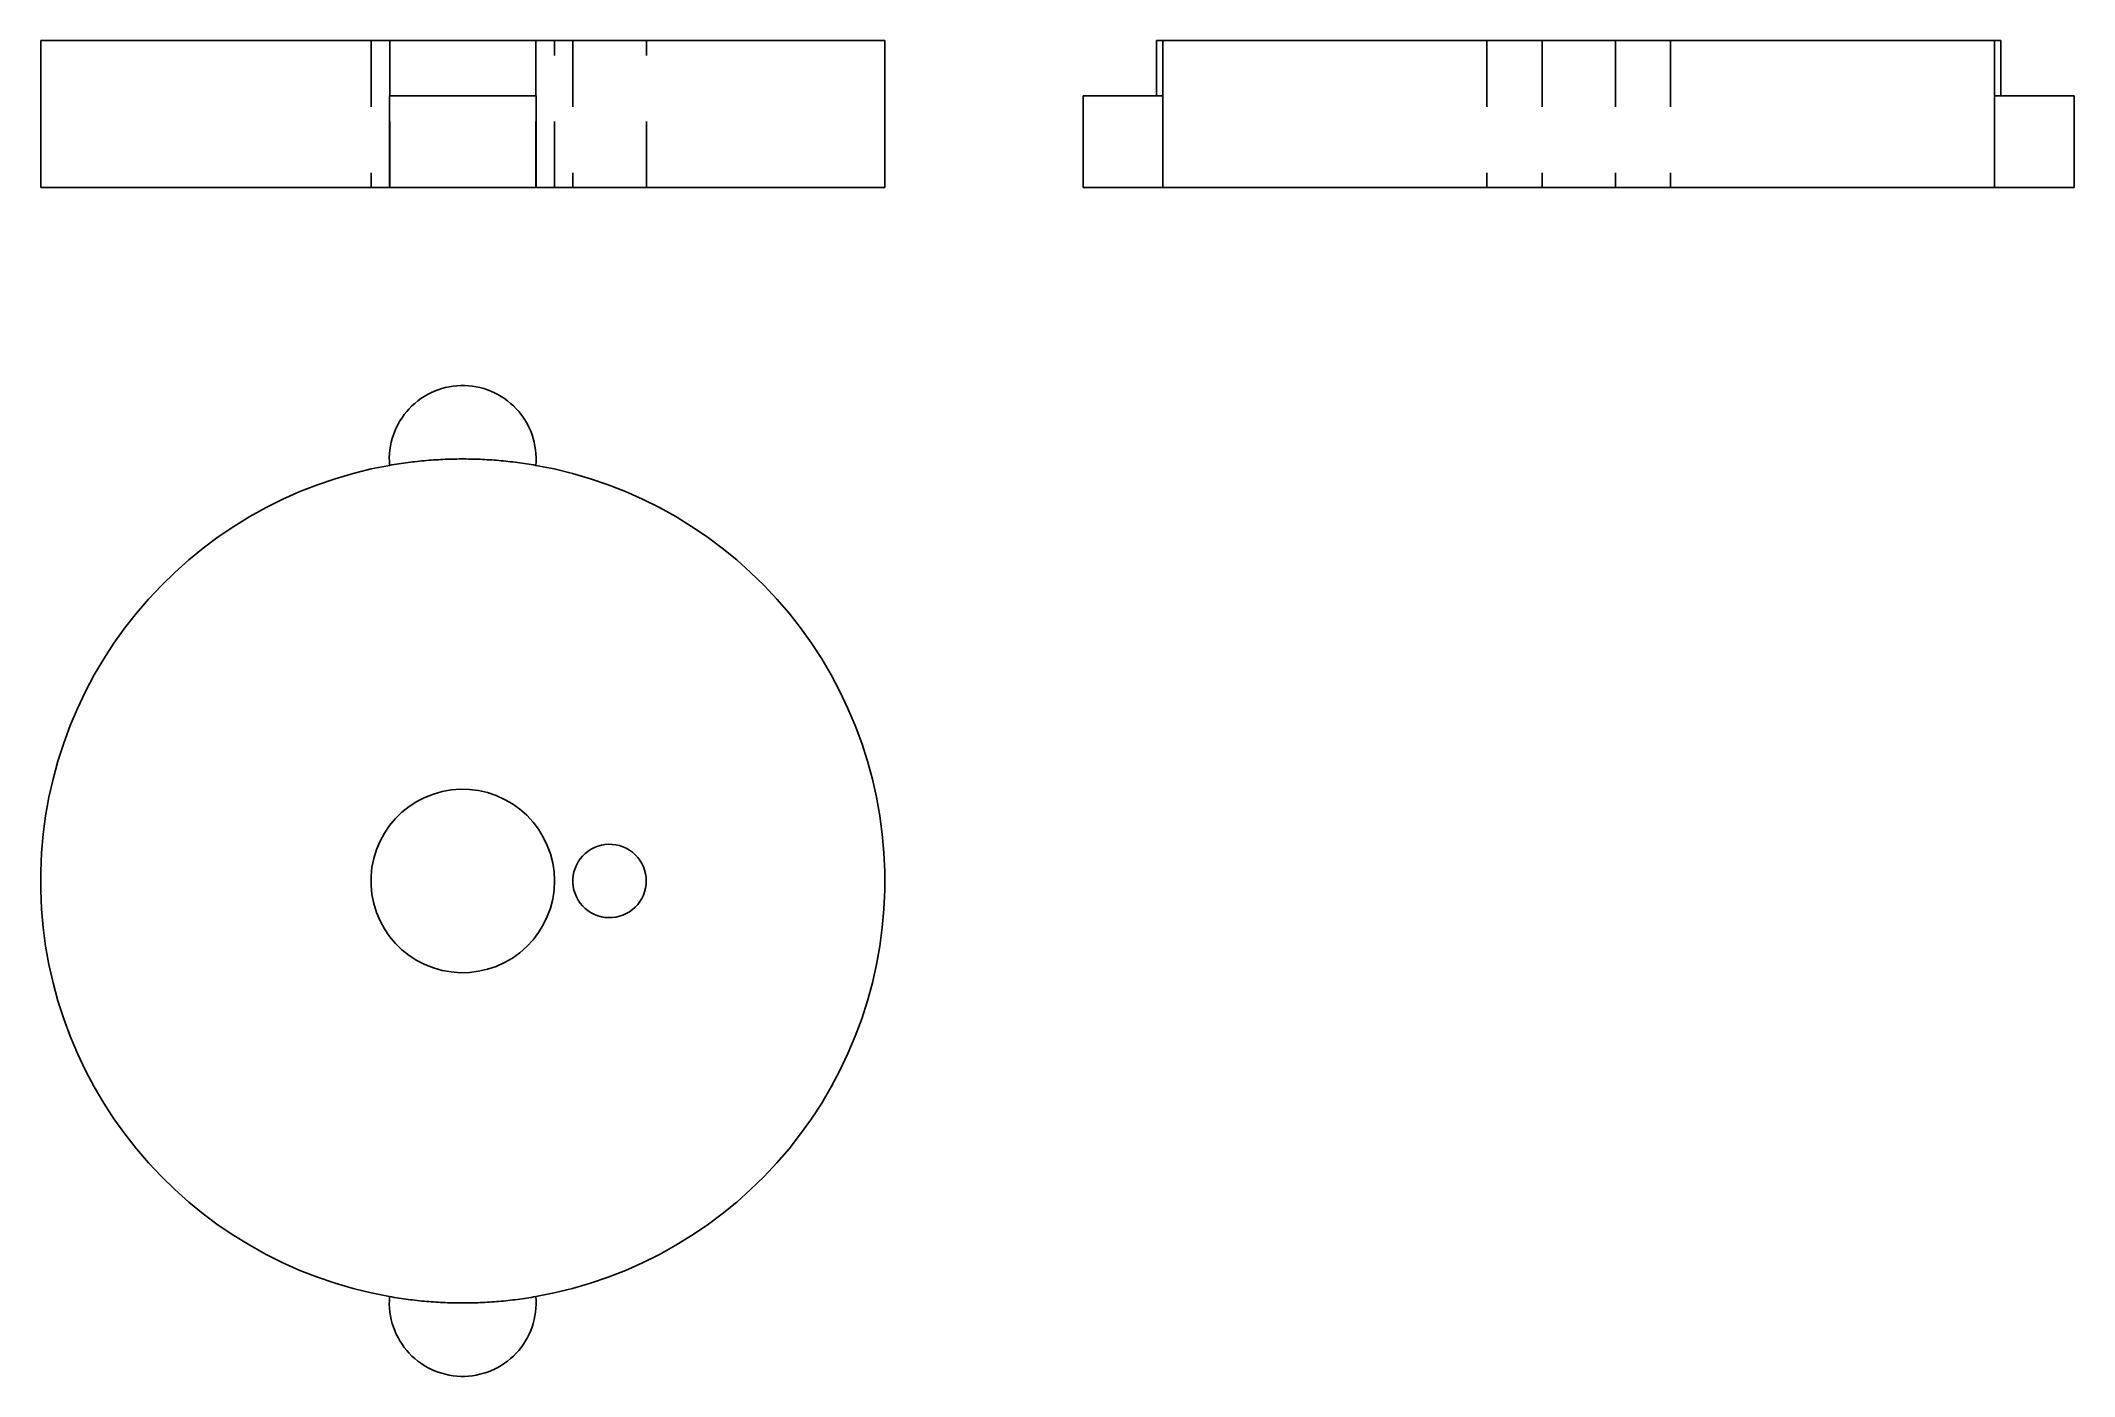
# Model space of a CAD drawing. Extents: x 0 to 3.08, y 0 to 2.02.
import ezdxf

# ---------------------------------------------------------------- set-up
doc = ezdxf.new("R2010")
doc.units = 0
doc.linetypes.add('HIDDEN', pattern=[0.075, 0.050025, -0.024975])
for name, color, linetype in [('FRONT', 7, 'CONTINUOUS'), ('FRONT_HID', 7, 'HIDDEN'), ('LEFT', 7, 'CONTINUOUS'), ('LEFT_HID', 7, 'HIDDEN'), ('TOP', 7, 'CONTINUOUS')]:
    doc.layers.add(name, color=color, linetype=linetype)

msp = doc.modelspace()

# ---------------------------------------------------------------- linework, layer by layer
at = {"layer": 'FRONT'}
for p, q in [((0.528199, 2.022145), (0, 2.022145)), ((0, 2.022145), (0, 1.799923)), ((0.528199, 2.022145), (0.749579, 2.022145)), ((0.528199, 1.938812), (0.528199, 2.022145)), ((1.277778, 2.022145), (0.749579, 2.022145)), ((0.749579, 1.938812), (0.749579, 2.022145)), ((1.277778, 2.022145), (1.277778, 1.799923)), ((0.75, 1.938812), (0.527778, 1.938812)), ((0.527778, 1.938812), (0.527778, 1.799923)), ((0.75, 1.938812), (0.75, 1.799923)), ((0.527778, 1.799923), (0, 1.799923)), ((0.75, 1.799923), (0.527778, 1.799923)), ((1.277778, 1.799923), (0.75, 1.799923))]:
    msp.add_line(p, q, dxfattribs=at)
at = {"layer": 'FRONT_HID', "linetype": 'HIDDEN'}
for p, q in [((0.777778, 2.022145), (0.5, 2.022145)), ((0.5, 2.022145), (0.777778, 2.022145)), ((0.5, 2.022145), (0.5, 1.799923)), ((0.777778, 1.799923), (0.777778, 2.022145)), ((0.916667, 2.022145), (0.805556, 2.022145)), ((0.805556, 2.022145), (0.916667, 2.022145)), ((0.805556, 2.022145), (0.805556, 1.799923)), ((0.916667, 1.799923), (0.916667, 2.022145)), ((0.528199, 1.938812), (0.527778, 1.938812)), ((0.527778, 1.938812), (0.528199, 1.938812)), ((0.528199, 1.799923), (0.528199, 1.938812)), ((0.749579, 1.938812), (0.528199, 1.938812)), ((0.528199, 1.799923), (0.528199, 1.938812)), ((0.528199, 1.938812), (0.749579, 1.938812)), ((0.749579, 1.799923), (0.749579, 1.938812)), ((0.75, 1.938812), (0.749579, 1.938812)), ((0.749579, 1.799923), (0.749579, 1.938812)), ((0.749579, 1.938812), (0.75, 1.938812)), ((0, 1.799923), (0.528199, 1.799923)), ((0.777778, 1.799923), (0.5, 1.799923)), ((0.5, 1.799923), (0.777778, 1.799923)), ((0.528199, 1.799923), (0.527778, 1.799923)), ((0.527778, 1.799923), (0.528199, 1.799923)), ((0.528199, 1.799923), (0.527778, 1.799923)), ((0.75, 1.799923), (0.749579, 1.799923)), ((0.749579, 1.799923), (1.277778, 1.799923)), ((0.75, 1.799923), (0.749579, 1.799923)), ((0.749579, 1.799923), (0.75, 1.799923)), ((0.916667, 1.799923), (0.805556, 1.799923)), ((0.805556, 1.799923), (0.916667, 1.799923))]:
    msp.add_line(p, q, dxfattribs=at)
at = {"layer": 'LEFT'}
for p, q in [((1.698551, 2.022145), (1.688889, 2.022145)), ((1.688889, 1.938812), (1.688889, 2.022145)), ((1.698551, 2.022145), (2.957005, 2.022145)), ((1.698551, 1.938812), (1.698551, 2.022145)), ((2.966667, 2.022145), (2.957005, 2.022145)), ((2.957005, 1.938812), (2.957005, 2.022145)), ((2.966667, 1.938812), (2.966667, 2.022145)), ((1.577778, 1.938812), (1.698551, 1.938812)), ((1.577778, 1.938812), (1.577778, 1.799923)), ((1.698551, 1.799923), (1.698551, 1.938812)), ((2.957005, 1.938812), (3.077778, 1.938812)), ((2.957005, 1.799923), (2.957005, 1.938812)), ((3.077778, 1.938812), (3.077778, 1.799923)), ((1.577778, 1.799923), (1.698551, 1.799923)), ((1.698551, 1.799923), (2.957005, 1.799923)), ((2.957005, 1.799923), (3.077778, 1.799923))]:
    msp.add_line(p, q, dxfattribs=at)
at = {"layer": 'LEFT_HID', "linetype": 'HIDDEN'}
for p, q in [((2.327778, 2.022145), (2.188889, 2.022145)), ((2.188889, 2.022145), (2.466667, 2.022145)), ((2.188889, 2.022145), (2.188889, 1.799923)), ((2.327778, 2.022145), (2.272222, 2.022145)), ((2.272222, 2.022145), (2.383333, 2.022145)), ((2.272222, 2.022145), (2.272222, 1.799923)), ((2.466667, 2.022145), (2.327778, 2.022145)), ((2.383333, 2.022145), (2.327778, 2.022145)), ((2.383333, 2.022145), (2.383333, 1.799923)), ((2.466667, 2.022145), (2.466667, 1.799923)), ((1.698551, 1.938812), (1.688889, 1.938812)), ((1.688889, 1.938812), (1.698551, 1.938812)), ((2.957005, 1.938812), (2.966667, 1.938812)), ((2.966667, 1.938812), (2.957005, 1.938812)), ((2.327778, 1.799923), (2.188889, 1.799923)), ((2.188889, 1.799923), (2.466667, 1.799923)), ((2.327778, 1.799923), (2.272222, 1.799923)), ((2.272222, 1.799923), (2.383333, 1.799923)), ((2.466667, 1.799923), (2.327778, 1.799923)), ((2.383333, 1.799923), (2.327778, 1.799923))]:
    msp.add_line(p, q, dxfattribs=at)
at = {"layer": 'TOP'}
for p, q in [((0.575513, 1.480224), (0.570794, 1.476771)), ((0.580407, 1.483423), (0.575513, 1.480224)), ((0.585463, 1.48636), (0.580407, 1.483423)), ((0.590667, 1.489027), (0.585463, 1.48636)), ((0.596003, 1.491417), (0.590667, 1.489027)), ((0.601458, 1.493523), (0.596003, 1.491417)), ((0.607016, 1.495339), (0.601458, 1.493523)), ((0.612662, 1.49686), (0.607016, 1.495339)), ((0.61838, 1.498082), (0.612662, 1.49686)), ((0.624154, 1.499001), (0.61838, 1.498082)), ((0.629969, 1.499615), (0.624154, 1.499001)), ((0.635808, 1.499923), (0.629969, 1.499615)), ((0.641655, 1.499923), (0.635808, 1.499923)), ((0.647495, 1.499615), (0.641655, 1.499923)), ((0.653309, 1.499001), (0.647495, 1.499615)), ((0.659084, 1.498082), (0.653309, 1.499001)), ((0.664802, 1.49686), (0.659084, 1.498082)), ((0.670448, 1.495339), (0.664802, 1.49686)), ((0.676006, 1.493523), (0.670448, 1.495339)), ((0.681461, 1.491417), (0.676006, 1.493523)), ((0.686797, 1.489027), (0.681461, 1.491417)), ((0.692, 1.48636), (0.686797, 1.489027)), ((0.697056, 1.483423), (0.692, 1.48636)), ((0.701951, 1.480224), (0.697056, 1.483423)), ((0.70667, 1.476771), (0.701951, 1.480224)), ((0.546848, 1.451325), (0.543689, 1.446405)), ((0.550262, 1.456072), (0.546848, 1.451325)), ((0.553921, 1.460633), (0.550262, 1.456072)), ((0.557814, 1.464995), (0.553921, 1.460633)), ((0.561932, 1.469147), (0.557814, 1.464995)), ((0.566263, 1.473076), (0.561932, 1.469147)), ((0.570794, 1.476771), (0.566263, 1.473076)), ((0.711201, 1.473076), (0.70667, 1.476771)), ((0.715532, 1.469147), (0.711201, 1.473076)), ((0.719649, 1.464995), (0.715532, 1.469147)), ((0.723543, 1.460633), (0.719649, 1.464995)), ((0.727202, 1.456072), (0.723543, 1.460633)), ((0.730616, 1.451325), (0.727202, 1.456072)), ((0.733775, 1.446405), (0.730616, 1.451325)), ((0.531989, 1.4197), (0.530514, 1.414042)), ((0.53376, 1.425273), (0.531989, 1.4197)), ((0.535821, 1.430745), (0.53376, 1.425273)), ((0.538168, 1.4361), (0.535821, 1.430745)), ((0.540793, 1.441325), (0.538168, 1.4361)), ((0.543689, 1.446405), (0.540793, 1.441325)), ((0.736671, 1.441325), (0.733775, 1.446405)), ((0.739296, 1.4361), (0.736671, 1.441325)), ((0.741642, 1.430745), (0.739296, 1.4361)), ((0.743704, 1.425273), (0.741642, 1.430745)), ((0.745474, 1.4197), (0.743704, 1.425273)), ((0.74695, 1.414042), (0.745474, 1.4197)), ((0.527899, 1.396713), (0.527639, 1.390872)), ((0.527639, 1.390872), (0.527687, 1.385025)), ((0.527687, 1.385025), (0.528042, 1.379188)), ((0.528466, 1.402533), (0.527899, 1.396713)), ((0.529339, 1.408315), (0.528466, 1.402533)), ((0.530514, 1.414042), (0.529339, 1.408315)), ((0.566485, 1.384752), (0.569995, 1.385142)), ((0.569995, 1.385142), (0.573507, 1.385512)), ((0.573507, 1.385512), (0.577022, 1.385863)), ((0.577022, 1.385863), (0.580538, 1.386195)), ((0.580538, 1.386195), (0.584056, 1.386507)), ((0.584056, 1.386507), (0.587576, 1.386799)), ((0.587576, 1.386799), (0.591097, 1.387072)), ((0.591097, 1.387072), (0.59462, 1.387326)), ((0.59462, 1.387326), (0.598144, 1.38756)), ((0.598144, 1.38756), (0.601669, 1.387774)), ((0.601669, 1.387774), (0.605195, 1.38797)), ((0.605195, 1.38797), (0.608723, 1.388145)), ((0.608723, 1.388145), (0.612251, 1.388301)), ((0.612251, 1.388301), (0.61578, 1.388438)), ((0.61578, 1.388438), (0.61931, 1.388555)), ((0.61931, 1.388555), (0.62284, 1.388653)), ((0.62284, 1.388653), (0.626371, 1.388731)), ((0.626371, 1.388731), (0.629903, 1.388789)), ((0.629903, 1.388789), (0.633434, 1.388828)), ((0.633434, 1.388828), (0.636966, 1.388848)), ((0.636966, 1.388848), (0.640498, 1.388848)), ((0.640498, 1.388848), (0.64403, 1.388828)), ((0.64403, 1.388828), (0.647561, 1.388789)), ((0.647561, 1.388789), (0.651092, 1.388731)), ((0.651092, 1.388731), (0.654623, 1.388653)), ((0.654623, 1.388653), (0.658154, 1.388555)), ((0.658154, 1.388555), (0.661684, 1.388438)), ((0.661684, 1.388438), (0.665213, 1.388301)), ((0.665213, 1.388301), (0.668741, 1.388145)), ((0.668741, 1.388145), (0.672269, 1.38797)), ((0.672269, 1.38797), (0.675795, 1.387774)), ((0.675795, 1.387774), (0.67932, 1.38756)), ((0.67932, 1.38756), (0.682844, 1.387326)), ((0.682844, 1.387326), (0.686367, 1.387072)), ((0.686367, 1.387072), (0.689888, 1.386799)), ((0.689888, 1.386799), (0.693408, 1.386507)), ((0.693408, 1.386507), (0.696926, 1.386195)), ((0.696926, 1.386195), (0.700442, 1.385863)), ((0.700442, 1.385863), (0.703956, 1.385512)), ((0.703956, 1.385512), (0.707469, 1.385142)), ((0.707469, 1.385142), (0.710979, 1.384752)), ((0.748125, 1.408315), (0.74695, 1.414042)), ((0.748997, 1.402533), (0.748125, 1.408315)), ((0.749564, 1.396713), (0.748997, 1.402533)), ((0.749422, 1.379188), (0.749777, 1.385025)), ((0.749825, 1.390872), (0.749564, 1.396713)), ((0.749777, 1.385025), (0.749825, 1.390872)), ((0.445569, 1.35895), (0.418766, 1.34979)), ((0.472752, 1.366913), (0.445569, 1.35895)), ((0.500261, 1.373664), (0.472752, 1.366913)), ((0.528042, 1.379188), (0.500261, 1.373664)), ((0.528042, 1.379188), (0.531522, 1.379791)), ((0.531522, 1.379791), (0.535005, 1.380374)), ((0.535005, 1.380374), (0.538492, 1.380938)), ((0.538492, 1.380938), (0.541981, 1.381482)), ((0.541981, 1.381482), (0.545474, 1.382007)), ((0.545474, 1.382007), (0.548969, 1.382513)), ((0.548969, 1.382513), (0.552467, 1.383)), ((0.552467, 1.383), (0.555968, 1.383467)), ((0.555968, 1.383467), (0.559471, 1.383915)), ((0.559471, 1.383915), (0.562977, 1.384343)), ((0.562977, 1.384343), (0.566485, 1.384752)), ((0.710979, 1.384752), (0.714487, 1.384343)), ((0.714487, 1.384343), (0.717993, 1.383915)), ((0.717993, 1.383915), (0.721496, 1.383467)), ((0.721496, 1.383467), (0.724997, 1.383)), ((0.724997, 1.383), (0.728495, 1.382513)), ((0.728495, 1.382513), (0.73199, 1.382007)), ((0.73199, 1.382007), (0.735483, 1.381482)), ((0.735483, 1.381482), (0.738972, 1.380938)), ((0.738972, 1.380938), (0.742459, 1.380374)), ((0.742459, 1.380374), (0.745942, 1.379791)), ((0.745942, 1.379791), (0.749422, 1.379188)), ((0.777203, 1.373664), (0.749422, 1.379188)), ((0.804712, 1.366913), (0.777203, 1.373664)), ((0.831895, 1.35895), (0.804712, 1.366913)), ((0.858698, 1.34979), (0.831895, 1.35895)), ((0.366509, 1.327953), (0.341158, 1.315319)), ((0.392395, 1.339451), (0.366509, 1.327953)), ((0.418766, 1.34979), (0.392395, 1.339451)), ((0.885068, 1.339451), (0.858698, 1.34979)), ((0.910955, 1.327953), (0.885068, 1.339451)), ((0.936306, 1.315319), (0.910955, 1.327953)), ((0.316391, 1.301573), (0.292258, 1.286744)), ((0.341158, 1.315319), (0.316391, 1.301573)), ((0.961073, 1.301573), (0.936306, 1.315319)), ((0.985205, 1.286744), (0.961073, 1.301573)), ((0.268807, 1.270859), (0.246082, 1.253951)), ((0.292258, 1.286744), (0.268807, 1.270859)), ((1.008657, 1.270859), (0.985205, 1.286744)), ((1.031382, 1.253951), (1.008657, 1.270859)), ((0.224129, 1.236051), (0.202991, 1.217197)), ((0.246082, 1.253951), (0.224129, 1.236051)), ((1.053335, 1.236051), (1.031382, 1.253951)), ((1.074473, 1.217197), (1.053335, 1.236051)), ((0.202991, 1.217197), (0.18271, 1.197424)), ((1.094754, 1.197424), (1.074473, 1.217197)), ((0.163324, 1.176771), (0.144874, 1.15528)), ((0.18271, 1.197424), (0.163324, 1.176771)), ((1.114139, 1.176771), (1.094754, 1.197424)), ((1.13259, 1.15528), (1.114139, 1.176771)), ((0.144874, 1.15528), (0.127394, 1.132992)), ((1.15007, 1.132992), (1.13259, 1.15528)), ((0.110919, 1.109951), (0.095481, 1.086202)), ((0.127394, 1.132992), (0.110919, 1.109951)), ((1.166545, 1.109951), (1.15007, 1.132992)), ((1.181982, 1.086202), (1.166545, 1.109951)), ((0.095481, 1.086202), (0.081112, 1.061793)), ((1.196352, 1.061793), (1.181982, 1.086202)), ((0.081112, 1.061793), (0.067838, 1.03677)), ((1.209626, 1.03677), (1.196352, 1.061793)), ((0.067838, 1.03677), (0.055687, 1.011184)), ((1.221777, 1.011184), (1.209626, 1.03677)), ((0.044681, 0.985085), (0.034844, 0.958523)), ((0.055687, 1.011184), (0.044681, 0.985085)), ((1.232783, 0.985085), (1.221777, 1.011184)), ((1.24262, 0.958523), (1.232783, 0.985085)), ((0.034844, 0.958523), (0.026193, 0.931551)), ((1.251271, 0.931551), (1.24262, 0.958523)), ((0.026193, 0.931551), (0.018746, 0.904223)), ((1.258718, 0.904223), (1.251271, 0.931551)), ((0.018746, 0.904223), (0.012518, 0.876591)), ((1.264946, 0.876591), (1.258718, 0.904223)), ((0.012518, 0.876591), (0.007521, 0.84871)), ((0.557656, 0.862731), (0.546831, 0.854098)), ((0.569287, 0.870243), (0.557656, 0.862731)), ((0.581609, 0.87656), (0.569287, 0.870243)), ((0.594498, 0.881618), (0.581609, 0.87656)), ((0.607826, 0.885368), (0.594498, 0.881618)), ((0.621462, 0.887773), (0.607826, 0.885368)), ((0.635269, 0.888807), (0.621462, 0.887773)), ((0.649111, 0.888462), (0.635269, 0.888807)), ((0.66285, 0.88674), (0.649111, 0.888462)), ((0.676349, 0.883659), (0.66285, 0.88674)), ((0.689474, 0.87925), (0.676349, 0.883659)), ((0.702094, 0.873555), (0.689474, 0.87925)), ((0.714086, 0.866632), (0.702094, 0.873555)), ((0.725328, 0.858549), (0.714086, 0.866632)), ((1.269943, 0.84871), (1.264946, 0.876591)), ((0.007521, 0.84871), (0.003764, 0.820635)), ((0.528019, 0.833823), (0.520219, 0.822383)), ((0.536919, 0.84443), (0.528019, 0.833823)), ((0.546831, 0.854098), (0.536919, 0.84443)), ((0.735709, 0.849387), (0.725328, 0.858549)), ((0.745127, 0.839238), (0.735709, 0.849387)), ((0.753487, 0.8282), (0.745127, 0.839238)), ((1.2737, 0.820635), (1.269943, 0.84871)), ((0.003764, 0.820635), (0.001255, 0.792421)), ((0.513597, 0.810223), (0.508219, 0.797464)), ((0.520219, 0.822383), (0.513597, 0.810223)), ((0.760707, 0.816386), (0.753487, 0.8282)), ((0.766715, 0.803911), (0.760707, 0.816386)), ((0.77145, 0.7909), (0.766715, 0.803911)), ((0.838105, 0.800601), (0.833176, 0.798074)), ((0.84326, 0.802624), (0.838105, 0.800601)), ((0.848592, 0.804124), (0.84326, 0.802624)), ((0.854046, 0.805086), (0.848592, 0.804124)), ((0.859569, 0.8055), (0.854046, 0.805086)), ((0.865106, 0.805362), (0.859569, 0.8055)), ((0.870601, 0.804673), (0.865106, 0.805362)), ((0.876001, 0.803441), (0.870601, 0.804673)), ((0.881251, 0.801677), (0.876001, 0.803441)), ((0.886299, 0.799399), (0.881251, 0.801677)), ((1.276208, 0.792421), (1.2737, 0.820635)), ((0.001255, 0.792421), (0, 0.764124)), ((0.501394, 0.770662), (0.500016, 0.756885)), ((0.504138, 0.784233), (0.501394, 0.770662)), ((0.508219, 0.797464), (0.504138, 0.784233)), ((0.774867, 0.777482), (0.77145, 0.7909)), ((0.776931, 0.76379), (0.774867, 0.777482)), ((0.8109, 0.774066), (0.808749, 0.768963)), ((0.813549, 0.77893), (0.8109, 0.774066)), ((0.816669, 0.783506), (0.813549, 0.77893)), ((0.820229, 0.787749), (0.816669, 0.783506)), ((0.824194, 0.791616), (0.820229, 0.787749)), ((0.828524, 0.795069), (0.824194, 0.791616)), ((0.833176, 0.798074), (0.828524, 0.795069)), ((0.891096, 0.79663), (0.886299, 0.799399)), ((0.895592, 0.793397), (0.891096, 0.79663)), ((0.899745, 0.789732), (0.895592, 0.793397)), ((0.903512, 0.785672), (0.899745, 0.789732)), ((0.906856, 0.781257), (0.903512, 0.785672)), ((0.909744, 0.776531), (0.906856, 0.781257)), ((0.912147, 0.771541), (0.909744, 0.776531)), ((0.914041, 0.766337), (0.912147, 0.771541)), ((1.277464, 0.764124), (1.276208, 0.792421)), ((0, 0.764124), (0, 0.735799)), ((0.500016, 0.756885), (0.500016, 0.743038)), ((0.500016, 0.743038), (0.501394, 0.729261)), ((0.777621, 0.749962), (0.776931, 0.76379)), ((0.776931, 0.736133), (0.777621, 0.749962)), ((0.806019, 0.758242), (0.805468, 0.752731)), ((0.805468, 0.752731), (0.805468, 0.747192)), ((0.805468, 0.747192), (0.806019, 0.741681)), ((0.807116, 0.76367), (0.806019, 0.758242)), ((0.806019, 0.741681), (0.807116, 0.736253)), ((0.808749, 0.768963), (0.807116, 0.76367)), ((0.915408, 0.76097), (0.914041, 0.766337)), ((0.914041, 0.733586), (0.915408, 0.738953)), ((0.916234, 0.755493), (0.915408, 0.76097)), ((0.915408, 0.738953), (0.916234, 0.74443)), ((0.91651, 0.749962), (0.916234, 0.755493)), ((0.916234, 0.74443), (0.91651, 0.749962)), ((1.277464, 0.735799), (1.277464, 0.764124)), ((0, 0.735799), (0.001255, 0.707502)), ((0.501394, 0.729261), (0.504138, 0.71569)), ((0.504138, 0.71569), (0.508219, 0.702459)), ((0.766715, 0.696012), (0.77145, 0.709023)), ((0.77145, 0.709023), (0.774867, 0.722441)), ((0.774867, 0.722441), (0.776931, 0.736133)), ((0.807116, 0.736253), (0.808749, 0.73096)), ((0.808749, 0.73096), (0.8109, 0.725857)), ((0.8109, 0.725857), (0.813549, 0.720993)), ((0.813549, 0.720993), (0.816669, 0.716417)), ((0.816669, 0.716417), (0.820229, 0.712174)), ((0.820229, 0.712174), (0.824194, 0.708307)), ((0.824194, 0.708307), (0.828524, 0.704854)), ((0.895592, 0.706526), (0.899745, 0.710191)), ((0.899745, 0.710191), (0.903512, 0.714251)), ((0.903512, 0.714251), (0.906856, 0.718666)), ((0.906856, 0.718666), (0.909744, 0.723392)), ((0.909744, 0.723392), (0.912147, 0.728382)), ((0.912147, 0.728382), (0.914041, 0.733586)), ((1.276208, 0.707502), (1.277464, 0.735799)), ((0.001255, 0.707502), (0.003764, 0.679288)), ((0.003764, 0.679288), (0.007521, 0.651213)), ((0.508219, 0.702459), (0.513597, 0.6897)), ((0.513597, 0.6897), (0.520219, 0.67754)), ((0.520219, 0.67754), (0.528019, 0.6661)), ((0.753487, 0.671723), (0.760707, 0.683537)), ((0.760707, 0.683537), (0.766715, 0.696012)), ((0.828524, 0.704854), (0.833176, 0.701849)), ((0.833176, 0.701849), (0.838105, 0.699322)), ((0.838105, 0.699322), (0.84326, 0.697299)), ((0.84326, 0.697299), (0.848592, 0.695799)), ((0.848592, 0.695799), (0.854046, 0.694837)), ((0.854046, 0.694837), (0.859569, 0.694423)), ((0.859569, 0.694423), (0.865106, 0.694561)), ((0.865106, 0.694561), (0.870601, 0.69525)), ((0.870601, 0.69525), (0.876001, 0.696482)), ((0.876001, 0.696482), (0.881251, 0.698246)), ((0.881251, 0.698246), (0.886299, 0.700524)), ((0.886299, 0.700524), (0.891096, 0.703293)), ((0.891096, 0.703293), (0.895592, 0.706526)), ((1.269943, 0.651213), (1.2737, 0.679288)), ((1.2737, 0.679288), (1.276208, 0.707502)), ((0.007521, 0.651213), (0.012518, 0.623332)), ((0.528019, 0.6661), (0.536919, 0.655493)), ((0.536919, 0.655493), (0.546831, 0.645825)), ((0.725328, 0.641374), (0.735709, 0.650536)), ((0.735709, 0.650536), (0.745127, 0.660685)), ((0.745127, 0.660685), (0.753487, 0.671723)), ((1.264946, 0.623332), (1.269943, 0.651213)), ((0.012518, 0.623332), (0.018746, 0.595701)), ((0.546831, 0.645825), (0.557656, 0.637192)), ((0.557656, 0.637192), (0.569287, 0.62968)), ((0.569287, 0.62968), (0.581609, 0.623363)), ((0.581609, 0.623363), (0.594498, 0.618305)), ((0.594498, 0.618305), (0.607826, 0.614555)), ((0.66285, 0.613183), (0.676349, 0.616264)), ((0.676349, 0.616264), (0.689474, 0.620674)), ((0.689474, 0.620674), (0.702094, 0.626368)), ((0.702094, 0.626368), (0.714086, 0.633291)), ((0.714086, 0.633291), (0.725328, 0.641374)), ((1.258718, 0.595701), (1.264946, 0.623332)), ((0.018746, 0.595701), (0.026193, 0.568372)), ((0.607826, 0.614555), (0.621462, 0.612151)), ((0.621462, 0.612151), (0.635269, 0.611116)), ((0.635269, 0.611116), (0.649111, 0.611461)), ((0.649111, 0.611461), (0.66285, 0.613183)), ((1.251271, 0.568372), (1.258718, 0.595701)), ((0.026193, 0.568372), (0.034844, 0.5414)), ((1.24262, 0.5414), (1.251271, 0.568372)), ((0.034844, 0.5414), (0.044681, 0.514838)), ((1.232783, 0.514838), (1.24262, 0.5414)), ((0.044681, 0.514838), (0.055687, 0.488739)), ((1.221777, 0.488739), (1.232783, 0.514838)), ((0.055687, 0.488739), (0.067838, 0.463153)), ((0.067838, 0.463153), (0.081112, 0.43813)), ((1.196352, 0.43813), (1.209626, 0.463153)), ((1.209626, 0.463153), (1.221777, 0.488739)), ((0.081112, 0.43813), (0.095481, 0.413721)), ((1.181982, 0.413721), (1.196352, 0.43813)), ((0.095481, 0.413721), (0.110919, 0.389972)), ((1.166545, 0.389972), (1.181982, 0.413721)), ((0.110919, 0.389972), (0.127394, 0.366931)), ((1.15007, 0.366931), (1.166545, 0.389972)), ((0.127394, 0.366931), (0.144874, 0.344643)), ((0.144874, 0.344643), (0.163324, 0.323152)), ((1.114139, 0.323152), (1.13259, 0.344643)), ((1.13259, 0.344643), (1.15007, 0.366931)), ((0.163324, 0.323152), (0.18271, 0.302499)), ((1.094754, 0.302499), (1.114139, 0.323152)), ((0.18271, 0.302499), (0.202991, 0.282726)), ((0.202991, 0.282726), (0.224129, 0.263872)), ((1.053335, 0.263872), (1.074473, 0.282726)), ((1.074473, 0.282726), (1.094754, 0.302499)), ((0.224129, 0.263872), (0.246082, 0.245972)), ((1.031382, 0.245972), (1.053335, 0.263872)), ((0.246082, 0.245972), (0.268807, 0.229064)), ((0.268807, 0.229064), (0.292258, 0.213179)), ((0.985205, 0.213179), (1.008657, 0.229064)), ((1.008657, 0.229064), (1.031382, 0.245972)), ((0.292258, 0.213179), (0.316391, 0.19835)), ((0.316391, 0.19835), (0.341158, 0.184605)), ((0.936306, 0.184605), (0.961073, 0.19835)), ((0.961073, 0.19835), (0.985205, 0.213179)), ((0.341158, 0.184605), (0.366509, 0.17197)), ((0.366509, 0.17197), (0.392395, 0.160473)), ((0.392395, 0.160473), (0.418766, 0.150133)), ((0.858698, 0.150133), (0.885068, 0.160473)), ((0.885068, 0.160473), (0.910955, 0.17197)), ((0.910955, 0.17197), (0.936306, 0.184605)), ((0.418766, 0.150133), (0.445569, 0.140973)), ((0.445569, 0.140973), (0.472752, 0.13301)), ((0.472752, 0.13301), (0.500261, 0.126259)), ((0.500261, 0.126259), (0.528042, 0.120735)), ((0.749422, 0.120735), (0.777203, 0.126259)), ((0.777203, 0.126259), (0.804712, 0.13301)), ((0.804712, 0.13301), (0.831895, 0.140973)), ((0.831895, 0.140973), (0.858698, 0.150133)), ((0.527687, 0.114898), (0.527639, 0.109051)), ((0.527639, 0.109051), (0.527899, 0.10321)), ((0.528042, 0.120735), (0.527687, 0.114898)), ((0.527899, 0.10321), (0.528466, 0.09739)), ((0.531522, 0.120132), (0.528042, 0.120735)), ((0.528466, 0.09739), (0.529339, 0.091609)), ((0.535005, 0.119549), (0.531522, 0.120132)), ((0.538492, 0.118985), (0.535005, 0.119549)), ((0.541981, 0.118441), (0.538492, 0.118985)), ((0.545474, 0.117916), (0.541981, 0.118441)), ((0.548969, 0.11741), (0.545474, 0.117916)), ((0.552467, 0.116923), (0.548969, 0.11741)), ((0.555968, 0.116456), (0.552467, 0.116923)), ((0.559471, 0.116008), (0.555968, 0.116456)), ((0.562977, 0.11558), (0.559471, 0.116008)), ((0.566485, 0.115171), (0.562977, 0.11558)), ((0.569995, 0.114781), (0.566485, 0.115171)), ((0.573507, 0.114411), (0.569995, 0.114781)), ((0.577022, 0.11406), (0.573507, 0.114411)), ((0.580538, 0.113729), (0.577022, 0.11406)), ((0.584056, 0.113417), (0.580538, 0.113729)), ((0.587576, 0.113124), (0.584056, 0.113417)), ((0.591097, 0.112851), (0.587576, 0.113124)), ((0.59462, 0.112597), (0.591097, 0.112851)), ((0.598144, 0.112363), (0.59462, 0.112597)), ((0.601669, 0.112149), (0.598144, 0.112363)), ((0.605195, 0.111953), (0.601669, 0.112149)), ((0.608723, 0.111778), (0.605195, 0.111953)), ((0.612251, 0.111622), (0.608723, 0.111778)), ((0.61578, 0.111485), (0.612251, 0.111622)), ((0.61931, 0.111368), (0.61578, 0.111485)), ((0.62284, 0.11127), (0.61931, 0.111368)), ((0.626371, 0.111192), (0.62284, 0.11127)), ((0.629903, 0.111134), (0.626371, 0.111192)), ((0.633434, 0.111095), (0.629903, 0.111134)), ((0.636966, 0.111075), (0.633434, 0.111095)), ((0.640498, 0.111075), (0.636966, 0.111075)), ((0.64403, 0.111095), (0.640498, 0.111075)), ((0.647561, 0.111134), (0.64403, 0.111095)), ((0.651092, 0.111192), (0.647561, 0.111134)), ((0.654623, 0.11127), (0.651092, 0.111192)), ((0.658154, 0.111368), (0.654623, 0.11127)), ((0.661684, 0.111485), (0.658154, 0.111368)), ((0.665213, 0.111622), (0.661684, 0.111485)), ((0.668741, 0.111778), (0.665213, 0.111622)), ((0.672269, 0.111953), (0.668741, 0.111778)), ((0.675795, 0.112149), (0.672269, 0.111953)), ((0.67932, 0.112363), (0.675795, 0.112149)), ((0.682844, 0.112597), (0.67932, 0.112363)), ((0.686367, 0.112851), (0.682844, 0.112597)), ((0.689888, 0.113124), (0.686367, 0.112851)), ((0.693408, 0.113417), (0.689888, 0.113124)), ((0.696926, 0.113729), (0.693408, 0.113417)), ((0.700442, 0.11406), (0.696926, 0.113729)), ((0.703956, 0.114411), (0.700442, 0.11406)), ((0.707469, 0.114781), (0.703956, 0.114411)), ((0.710979, 0.115171), (0.707469, 0.114781)), ((0.714487, 0.11558), (0.710979, 0.115171)), ((0.717993, 0.116008), (0.714487, 0.11558)), ((0.721496, 0.116456), (0.717993, 0.116008)), ((0.724997, 0.116923), (0.721496, 0.116456)), ((0.728495, 0.11741), (0.724997, 0.116923)), ((0.73199, 0.117916), (0.728495, 0.11741)), ((0.735483, 0.118441), (0.73199, 0.117916)), ((0.738972, 0.118985), (0.735483, 0.118441)), ((0.742459, 0.119549), (0.738972, 0.118985)), ((0.745942, 0.120132), (0.742459, 0.119549)), ((0.749422, 0.120735), (0.745942, 0.120132)), ((0.748125, 0.091609), (0.748997, 0.09739)), ((0.748997, 0.09739), (0.749564, 0.10321)), ((0.749777, 0.114898), (0.749422, 0.120735)), ((0.749564, 0.10321), (0.749825, 0.109051)), ((0.749825, 0.109051), (0.749777, 0.114898)), ((0.529339, 0.091609), (0.530514, 0.085881)), ((0.530514, 0.085881), (0.531989, 0.080223)), ((0.531989, 0.080223), (0.53376, 0.07465)), ((0.53376, 0.07465), (0.535821, 0.069178)), ((0.535821, 0.069178), (0.538168, 0.063823)), ((0.538168, 0.063823), (0.540793, 0.058598)), ((0.736671, 0.058598), (0.739296, 0.063823)), ((0.739296, 0.063823), (0.741642, 0.069178)), ((0.741642, 0.069178), (0.743704, 0.07465)), ((0.743704, 0.07465), (0.745474, 0.080223)), ((0.745474, 0.080223), (0.74695, 0.085881)), ((0.74695, 0.085881), (0.748125, 0.091609)), ((0.540793, 0.058598), (0.543689, 0.053518)), ((0.543689, 0.053518), (0.546848, 0.048598)), ((0.546848, 0.048598), (0.550262, 0.043851)), ((0.550262, 0.043851), (0.553921, 0.03929)), ((0.553921, 0.03929), (0.557814, 0.034928)), ((0.557814, 0.034928), (0.561932, 0.030776)), ((0.715532, 0.030776), (0.719649, 0.034928)), ((0.719649, 0.034928), (0.723543, 0.03929)), ((0.723543, 0.03929), (0.727202, 0.043851)), ((0.727202, 0.043851), (0.730616, 0.048598)), ((0.730616, 0.048598), (0.733775, 0.053518)), ((0.733775, 0.053518), (0.736671, 0.058598)), ((0.561932, 0.030776), (0.566263, 0.026847)), ((0.566263, 0.026847), (0.570794, 0.023152)), ((0.570794, 0.023152), (0.575513, 0.019699)), ((0.575513, 0.019699), (0.580407, 0.0165)), ((0.580407, 0.0165), (0.585463, 0.013563)), ((0.585463, 0.013563), (0.590667, 0.010896)), ((0.590667, 0.010896), (0.596003, 0.008506)), ((0.596003, 0.008506), (0.601458, 0.0064)), ((0.601458, 0.0064), (0.607016, 0.004584)), ((0.607016, 0.004584), (0.612662, 0.003063)), ((0.612662, 0.003063), (0.61838, 0.001841)), ((0.61838, 0.001841), (0.624154, 0.000922)), ((0.624154, 0.000922), (0.629969, 0.000308)), ((0.629969, 0.000308), (0.635808, 0)), ((0.635808, 0), (0.641655, 0)), ((0.641655, 0), (0.647495, 0.000308)), ((0.647495, 0.000308), (0.653309, 0.000922)), ((0.653309, 0.000922), (0.659084, 0.001841)), ((0.659084, 0.001841), (0.664802, 0.003063)), ((0.664802, 0.003063), (0.670448, 0.004584)), ((0.670448, 0.004584), (0.676006, 0.0064)), ((0.676006, 0.0064), (0.681461, 0.008506)), ((0.681461, 0.008506), (0.686797, 0.010896)), ((0.686797, 0.010896), (0.692, 0.013563)), ((0.692, 0.013563), (0.697056, 0.0165)), ((0.697056, 0.0165), (0.701951, 0.019699)), ((0.701951, 0.019699), (0.70667, 0.023152)), ((0.70667, 0.023152), (0.711201, 0.026847)), ((0.711201, 0.026847), (0.715532, 0.030776))]:
    msp.add_line(p, q, dxfattribs=at)

doc.saveas('drawing.dxf')
